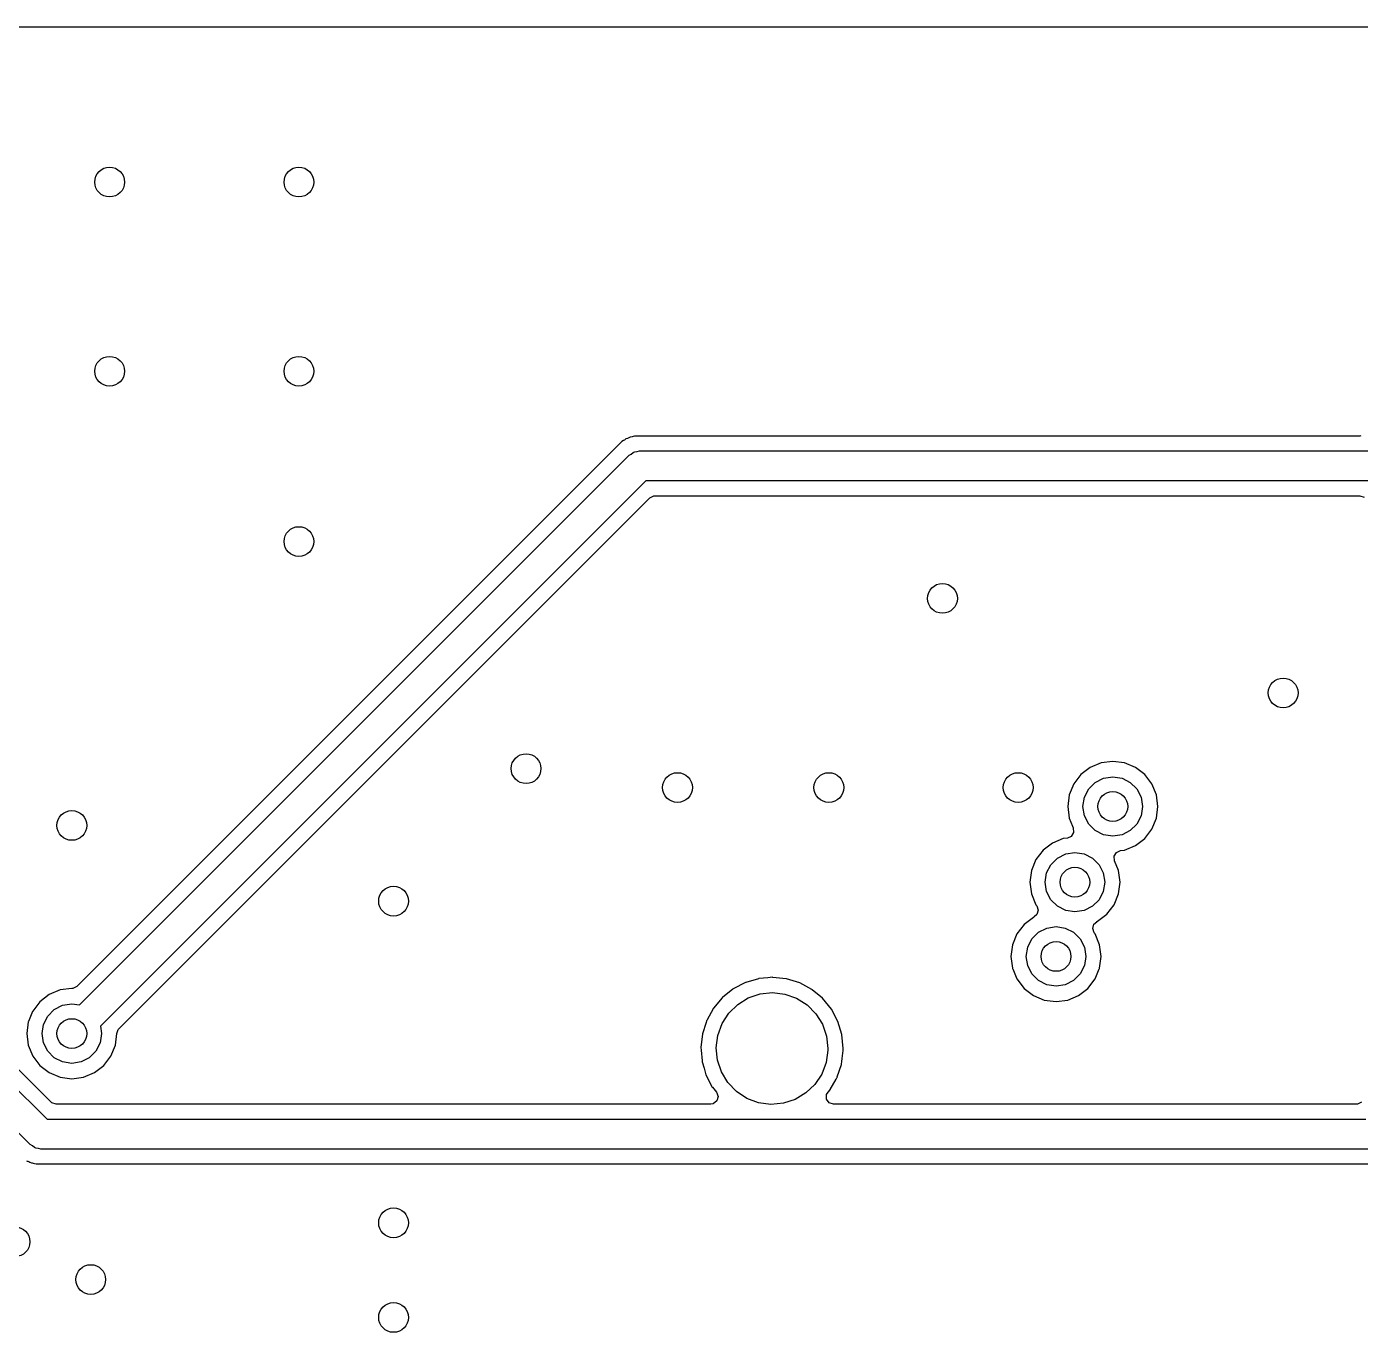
# Model space of a CAD drawing. Extents: x 3.91 to 7.47, y -4.88 to -2.92.
# Drawn here: x 5.145 to 5.849, y -3.605 to -2.915 of the extents above; entities that cross this region are included whole.
import ezdxf

# ---------------------------------------------------------------- set-up
doc = ezdxf.new("R2010")
doc.units = 0
doc.header["$MEASUREMENT"] = 0
doc.layers.add('BLACK', color=7, linetype='CONTINUOUS')

msp = doc.modelspace()

# ---------------------------------------------------------------- linework, layer by layer
at = {"layer": 'BLACK', "linetype": 'CONTINUOUS'}
for p, q in [((3.91047, -2.91541), (7.46688, -2.91541)), ((5.4584, -3.13549), (5.17133, -3.42256)), ((5.45929, -3.1346), (5.4584, -3.13549)), ((5.46014, -3.13417), (5.45929, -3.1346)), ((5.46066, -3.13385), (5.46014, -3.13417)), ((5.46143, -3.13329), (5.46066, -3.13385)), ((5.46233, -3.133), (5.46143, -3.13329)), ((5.4629, -3.13277), (5.46233, -3.133)), ((5.46374, -3.13233), (5.4629, -3.13277)), ((5.46468, -3.13219), (5.46374, -3.13233)), ((5.46527, -3.13204), (5.46468, -3.13219)), ((5.46589, -3.13184), (5.46527, -3.13204)), ((5.46618, -3.13175), (5.46589, -3.13184)), ((5.46589, -3.13184), (5.46589, -3.13184)), ((5.46743, -3.13175), (5.46618, -3.13175)), ((5.84915, -3.13175), (5.46743, -3.13175)), ((5.46743, -3.13175), (5.46743, -3.13175)), ((5.84976, -3.1317), (5.84915, -3.13175)), ((5.17266, -3.4324), (5.46312, -3.14194)), ((5.46312, -3.14194), (5.46423, -3.14124)), ((5.46423, -3.14124), (5.46526, -3.14042)), ((5.46526, -3.14042), (5.4657, -3.14032)), ((5.4657, -3.14032), (5.46609, -3.14008)), ((5.46609, -3.14008), (5.46739, -3.13994)), ((5.46739, -3.13994), (5.46867, -3.13964)), ((5.46867, -3.13964), (5.85523, -3.13964)), ((5.47194, -3.15539), (5.18379, -3.44353)), ((5.85523, -3.15539), (5.47194, -3.15539)), ((5.47406, -3.16443), (5.47621, -3.16333)), ((5.47621, -3.16333), (5.47682, -3.16328)), ((5.47682, -3.16328), (5.84915, -3.16328)), ((5.84915, -3.16328), (5.85144, -3.16403)), ((5.43097, -3.20752), (5.47406, -3.16443)), ((5.23174, -3.40675), (5.43097, -3.20752)), ((5.7125, -3.30448), (5.70675, -3.30687)), ((5.71867, -3.30367), (5.7125, -3.30448)), ((5.72485, -3.30448), (5.71867, -3.30367)), ((5.7306, -3.30687), (5.72485, -3.30448)), ((5.70181, -3.31066), (5.69802, -3.31559)), ((5.70675, -3.30687), (5.70181, -3.31066)), ((5.73554, -3.31066), (5.7306, -3.30687)), ((5.73933, -3.31559), (5.73554, -3.31066)), ((5.69802, -3.31559), (5.69564, -3.32135)), ((5.7037, -3.32265), (5.70593, -3.31826)), ((5.70593, -3.31826), (5.70942, -3.31478)), ((5.70942, -3.31478), (5.71381, -3.31254)), ((5.71381, -3.31254), (5.71867, -3.31177)), ((5.71867, -3.31177), (5.72354, -3.31254)), ((5.72354, -3.31254), (5.72793, -3.31478)), ((5.72793, -3.31478), (5.73142, -3.31826)), ((5.73142, -3.31826), (5.73365, -3.32265)), ((5.74171, -3.32135), (5.73933, -3.31559)), ((5.69564, -3.32135), (5.69483, -3.32752)), ((5.70293, -3.32752), (5.7037, -3.32265)), ((5.73365, -3.32265), (5.73442, -3.32752)), ((5.74252, -3.32752), (5.74171, -3.32135)), ((5.69483, -3.32752), (5.69564, -3.33369)), ((5.7037, -3.33238), (5.70293, -3.32752)), ((5.70593, -3.33677), (5.7037, -3.33238)), ((5.73365, -3.33238), (5.73142, -3.33677)), ((5.73442, -3.32752), (5.73365, -3.33238)), ((5.74171, -3.33369), (5.74252, -3.32752)), ((5.69564, -3.33369), (5.69741, -3.33796)), ((5.69741, -3.33796), (5.69778, -3.33884)), ((5.69778, -3.33884), (5.69796, -3.34124)), ((5.70942, -3.34026), (5.70593, -3.33677)), ((5.73142, -3.33677), (5.72793, -3.34026)), ((5.73554, -3.34438), (5.73933, -3.33944)), ((5.73933, -3.33944), (5.74171, -3.33369)), ((5.68675, -3.34687), (5.68181, -3.35066)), ((5.6925, -3.34448), (5.68675, -3.34687)), ((5.69468, -3.3442), (5.6925, -3.34448)), ((5.69671, -3.3433), (5.69468, -3.3442)), ((5.69796, -3.34124), (5.69671, -3.3433)), ((5.71381, -3.34249), (5.70942, -3.34026)), ((5.71867, -3.34326), (5.71381, -3.34249)), ((5.72354, -3.34249), (5.71867, -3.34326)), ((5.72793, -3.34026), (5.72354, -3.34249)), ((5.7306, -3.34817), (5.73554, -3.34438)), ((5.68181, -3.35066), (5.67802, -3.35559)), ((5.68942, -3.35478), (5.69381, -3.35254)), ((5.69381, -3.35254), (5.69867, -3.35177)), ((5.69867, -3.35177), (5.70354, -3.35254)), ((5.70354, -3.35254), (5.70793, -3.35478)), ((5.71938, -3.35379), (5.72064, -3.35174)), ((5.71957, -3.35619), (5.71938, -3.35379)), ((5.72064, -3.35174), (5.72267, -3.35084)), ((5.72267, -3.35084), (5.72485, -3.35055)), ((5.72485, -3.35055), (5.7306, -3.34817)), ((5.67802, -3.35559), (5.67564, -3.36135)), ((5.6837, -3.36265), (5.68593, -3.35826)), ((5.68593, -3.35826), (5.68942, -3.35478)), ((5.70793, -3.35478), (5.71142, -3.35826)), ((5.71142, -3.35826), (5.71365, -3.36265)), ((5.72171, -3.36135), (5.71957, -3.35619)), ((5.67564, -3.36135), (5.67483, -3.36752)), ((5.67483, -3.36752), (5.67564, -3.37369)), ((5.68293, -3.36752), (5.6837, -3.36265)), ((5.6837, -3.37238), (5.68293, -3.36752)), ((5.71365, -3.36265), (5.71442, -3.36752)), ((5.71442, -3.36752), (5.71365, -3.37238)), ((5.72252, -3.36752), (5.72171, -3.36135)), ((5.72171, -3.37369), (5.72252, -3.36752)), ((5.67564, -3.37369), (5.67802, -3.37944)), ((5.68593, -3.37677), (5.6837, -3.37238)), ((5.71365, -3.37238), (5.71142, -3.37677)), ((5.71933, -3.37944), (5.72171, -3.37369)), ((5.67802, -3.37944), (5.67818, -3.37964)), ((5.67818, -3.37964), (5.6785, -3.38006)), ((5.6785, -3.38006), (5.67931, -3.38233)), ((5.68942, -3.38026), (5.68593, -3.37677)), ((5.69381, -3.38249), (5.68942, -3.38026)), ((5.70793, -3.38026), (5.70354, -3.38249)), ((5.71142, -3.37677), (5.70793, -3.38026)), ((5.71554, -3.38438), (5.71933, -3.37944)), ((5.67675, -3.3861), (5.67181, -3.38989)), ((5.67699, -3.386), (5.67675, -3.3861)), ((5.67721, -3.38587), (5.67699, -3.386)), ((5.67862, -3.38464), (5.67718, -3.38581)), ((5.67718, -3.38581), (5.67721, -3.38587)), ((5.67931, -3.38233), (5.67862, -3.38464)), ((5.69867, -3.38326), (5.69381, -3.38249)), ((5.70354, -3.38249), (5.69867, -3.38326)), ((5.70873, -3.38962), (5.71017, -3.38845)), ((5.71014, -3.38839), (5.71036, -3.38827)), ((5.71017, -3.38845), (5.71014, -3.38839)), ((5.71036, -3.38827), (5.7106, -3.38817)), ((5.7106, -3.38817), (5.71554, -3.38438)), ((5.66802, -3.39483), (5.66564, -3.40058)), ((5.67181, -3.38989), (5.66802, -3.39483)), ((5.67593, -3.39749), (5.67942, -3.39401)), ((5.67942, -3.39401), (5.68381, -3.39177)), ((5.68381, -3.39177), (5.68867, -3.391)), ((5.68867, -3.391), (5.69354, -3.39177)), ((5.69354, -3.39177), (5.69793, -3.39401)), ((5.69793, -3.39401), (5.70142, -3.39749)), ((5.70804, -3.39193), (5.70873, -3.38962)), ((5.70885, -3.3942), (5.70804, -3.39193)), ((5.70933, -3.39483), (5.70885, -3.3942)), ((5.71171, -3.40058), (5.70933, -3.39483)), ((5.66564, -3.40058), (5.66483, -3.40675)), ((5.67293, -3.40675), (5.6737, -3.40188)), ((5.6737, -3.40188), (5.67593, -3.39749)), ((5.70142, -3.39749), (5.70365, -3.40188)), ((5.70365, -3.40188), (5.70442, -3.40675)), ((5.71252, -3.40675), (5.71171, -3.40058)), ((5.19363, -3.44486), (5.23174, -3.40675)), ((5.66483, -3.40675), (5.66564, -3.41292)), ((5.6737, -3.41162), (5.67293, -3.40675)), ((5.70442, -3.40675), (5.70365, -3.41162)), ((5.71171, -3.41292), (5.71252, -3.40675)), ((5.66564, -3.41292), (5.66574, -3.41316)), ((5.66574, -3.41316), (5.6658, -3.4133)), ((5.6658, -3.4133), (5.66802, -3.41867)), ((5.67593, -3.41601), (5.6737, -3.41162)), ((5.67942, -3.41949), (5.67593, -3.41601)), ((5.70142, -3.41601), (5.69793, -3.41949)), ((5.70365, -3.41162), (5.70142, -3.41601)), ((5.70933, -3.41867), (5.71155, -3.4133)), ((5.71155, -3.4133), (5.71161, -3.41316)), ((5.71161, -3.41316), (5.71171, -3.41292)), ((5.1625, -3.42448), (5.15675, -3.42687)), ((5.16867, -3.42367), (5.1625, -3.42448)), ((5.1688, -3.42369), (5.16867, -3.42367)), ((5.16918, -3.42366), (5.1688, -3.42369)), ((5.17133, -3.42256), (5.16918, -3.42366)), ((5.51794, -3.42405), (5.51255, -3.42838)), ((5.51809, -3.42393), (5.51794, -3.42405)), ((5.51794, -3.42405), (5.51794, -3.42405)), ((5.52459, -3.42053), (5.51809, -3.42393)), ((5.52477, -3.42047), (5.52459, -3.42053)), ((5.53145, -3.41851), (5.52477, -3.42047)), ((5.52477, -3.42047), (5.52477, -3.42047)), ((5.53163, -3.41845), (5.53145, -3.41851)), ((5.53145, -3.41851), (5.53145, -3.41851)), ((5.53182, -3.41844), (5.53163, -3.41845)), ((5.5365, -3.41801), (5.53182, -3.41844)), ((5.53182, -3.41844), (5.53182, -3.41844)), ((5.53894, -3.41779), (5.5365, -3.41801)), ((5.53913, -3.41781), (5.53894, -3.41779)), ((5.54605, -3.41854), (5.53913, -3.41781)), ((5.53913, -3.41781), (5.53913, -3.41781)), ((5.54624, -3.41856), (5.54605, -3.41854)), ((5.54605, -3.41854), (5.54605, -3.41854)), ((5.55325, -3.42073), (5.54624, -3.41856)), ((5.5597, -3.42422), (5.55325, -3.42073)), ((5.55985, -3.42434), (5.5597, -3.42422)), ((5.56521, -3.42877), (5.55985, -3.42434)), ((5.55985, -3.42434), (5.55985, -3.42434)), ((5.66802, -3.41867), (5.67181, -3.42361)), ((5.67181, -3.42361), (5.67675, -3.4274)), ((5.68381, -3.42173), (5.67942, -3.41949)), ((5.68867, -3.4225), (5.68381, -3.42173)), ((5.69354, -3.42173), (5.68867, -3.4225)), ((5.69793, -3.41949), (5.69354, -3.42173)), ((5.7006, -3.4274), (5.70554, -3.42361)), ((5.70554, -3.42361), (5.70933, -3.41867)), ((5.15181, -3.43066), (5.14802, -3.43559)), ((5.15675, -3.42687), (5.15181, -3.43066)), ((5.51224, -3.42867), (5.50777, -3.434)), ((5.51237, -3.42853), (5.51224, -3.42867)), ((5.51255, -3.42838), (5.51237, -3.42853)), ((5.5205, -3.43212), (5.5261, -3.42867)), ((5.5261, -3.42867), (5.53233, -3.42655)), ((5.53233, -3.42655), (5.53888, -3.42586)), ((5.53888, -3.42586), (5.54542, -3.42664)), ((5.54542, -3.42664), (5.55162, -3.42885)), ((5.55162, -3.42885), (5.55718, -3.43238)), ((5.56536, -3.42889), (5.56521, -3.42877)), ((5.56999, -3.43458), (5.56536, -3.42889)), ((5.67675, -3.4274), (5.6825, -3.42978)), ((5.6825, -3.42978), (5.68867, -3.43059)), ((5.68867, -3.43059), (5.69485, -3.42978)), ((5.69485, -3.42978), (5.7006, -3.4274)), ((5.14793, -3.43583), (5.14576, -3.44106)), ((5.14802, -3.43559), (5.14793, -3.43583)), ((5.1537, -3.44265), (5.15593, -3.43826)), ((5.15593, -3.43826), (5.15942, -3.43478)), ((5.15942, -3.43478), (5.16381, -3.43254)), ((5.16381, -3.43254), (5.16867, -3.43177)), ((5.16867, -3.43177), (5.17266, -3.4324)), ((5.50765, -3.43415), (5.50411, -3.44058)), ((5.50777, -3.434), (5.50765, -3.43415)), ((5.50777, -3.434), (5.50777, -3.434)), ((5.51223, -3.44226), (5.51579, -3.43673)), ((5.51579, -3.43673), (5.5205, -3.43212)), ((5.55718, -3.43238), (5.56182, -3.43705)), ((5.56182, -3.43705), (5.5653, -3.44263)), ((5.57344, -3.44106), (5.56999, -3.43458)), ((5.14564, -3.44135), (5.14483, -3.44752)), ((5.14576, -3.44106), (5.14564, -3.44135)), ((5.15293, -3.44752), (5.1537, -3.44265)), ((5.18379, -3.44353), (5.18442, -3.44752)), ((5.19252, -3.44752), (5.19323, -3.44533)), ((5.19323, -3.44533), (5.19363, -3.44486)), ((5.50379, -3.4416), (5.50189, -3.44757)), ((5.50406, -3.44076), (5.50379, -3.4416)), ((5.50411, -3.44058), (5.50406, -3.44076)), ((5.50406, -3.44076), (5.50406, -3.44076)), ((5.50998, -3.44845), (5.51223, -3.44226)), ((5.5653, -3.44263), (5.56747, -3.44885)), ((5.57556, -3.44809), (5.57344, -3.44106)), ((5.14483, -3.44752), (5.14564, -3.45369)), ((5.1537, -3.45238), (5.15293, -3.44752)), ((5.15593, -3.45677), (5.1537, -3.45238)), ((5.18365, -3.45238), (5.18142, -3.45677)), ((5.18442, -3.44752), (5.18365, -3.45238)), ((5.19171, -3.45369), (5.19252, -3.44752)), ((5.19252, -3.44752), (5.19252, -3.44752)), ((5.50187, -3.44776), (5.50125, -3.45332)), ((5.50189, -3.44757), (5.50187, -3.44776)), ((5.50187, -3.44776), (5.50187, -3.44776)), ((5.50915, -3.45498), (5.50998, -3.44845)), ((5.56747, -3.44885), (5.5682, -3.45539)), ((5.57628, -3.45539), (5.57556, -3.44809)), ((5.14564, -3.45369), (5.14802, -3.45944)), ((5.14802, -3.45944), (5.15181, -3.46438)), ((5.15942, -3.46026), (5.15593, -3.45677)), ((5.18142, -3.45677), (5.17793, -3.46026)), ((5.18554, -3.46438), (5.18933, -3.45944)), ((5.18933, -3.45944), (5.19171, -3.45369)), ((5.50125, -3.45332), (5.50108, -3.45487)), ((5.50108, -3.45487), (5.5012, -3.45633)), ((5.5012, -3.45633), (5.50166, -3.46185)), ((5.50979, -3.46153), (5.50915, -3.45498)), ((5.56819, -3.45622), (5.56727, -3.46273)), ((5.5682, -3.45539), (5.56819, -3.45622)), ((5.57573, -3.46066), (5.57626, -3.45644)), ((5.57626, -3.45644), (5.57628, -3.45539)), ((5.15771, -3.48374), (5.13946, -3.46549)), ((5.15181, -3.46438), (5.15675, -3.46817)), ((5.16381, -3.46249), (5.15942, -3.46026)), ((5.16867, -3.46326), (5.16381, -3.46249)), ((5.17354, -3.46249), (5.16867, -3.46326)), ((5.17793, -3.46026), (5.17354, -3.46249)), ((5.1806, -3.46817), (5.18554, -3.46438)), ((5.50166, -3.46185), (5.50169, -3.46218)), ((5.50169, -3.46218), (5.50174, -3.46236)), ((5.50174, -3.46236), (5.50174, -3.46236)), ((5.50174, -3.46236), (5.50274, -3.46583)), ((5.50274, -3.46583), (5.50371, -3.46923)), ((5.51187, -3.46778), (5.50979, -3.46153)), ((5.56727, -3.46273), (5.56494, -3.46889)), ((5.5731, -3.47045), (5.57528, -3.4639)), ((5.57528, -3.4639), (5.57534, -3.46372)), ((5.57528, -3.4639), (5.57528, -3.4639)), ((5.57534, -3.46372), (5.57554, -3.46219)), ((5.57554, -3.46219), (5.57573, -3.46066)), ((5.13476, -3.47195), (5.15558, -3.49277)), ((5.15675, -3.46817), (5.1625, -3.47055)), ((5.1625, -3.47055), (5.16867, -3.47136)), ((5.16867, -3.47136), (5.17485, -3.47055)), ((5.17485, -3.47055), (5.1806, -3.46817)), ((5.50371, -3.46923), (5.50707, -3.47576)), ((5.51528, -3.47341), (5.51187, -3.46778)), ((5.51985, -3.47814), (5.51528, -3.47341)), ((5.56494, -3.46889), (5.56129, -3.47437)), ((5.5694, -3.47707), (5.57251, -3.4716)), ((5.57251, -3.4716), (5.57293, -3.47085)), ((5.57293, -3.47085), (5.57303, -3.47069)), ((5.57293, -3.47085), (5.57293, -3.47085)), ((5.57303, -3.47069), (5.5731, -3.47045)), ((5.50707, -3.47576), (5.50719, -3.47591)), ((5.50719, -3.47591), (5.50929, -3.47856)), ((5.50929, -3.47856), (5.51013, -3.48082)), ((5.51013, -3.48082), (5.50948, -3.48314)), ((5.52536, -3.48175), (5.51985, -3.47814)), ((5.55653, -3.47891), (5.55087, -3.48228)), ((5.56129, -3.47437), (5.55653, -3.47891)), ((5.56746, -3.47978), (5.56822, -3.47844)), ((5.56746, -3.48219), (5.56746, -3.47978)), ((5.56822, -3.47844), (5.56928, -3.47721)), ((5.56928, -3.47721), (5.5694, -3.47707)), ((5.56928, -3.47721), (5.56928, -3.47721)), ((5.14675, -3.50621), (5.12593, -3.48539)), ((5.15817, -3.48414), (5.15771, -3.48374)), ((5.16047, -3.48488), (5.15817, -3.48414)), ((5.50623, -3.48488), (5.16047, -3.48488)), ((5.50759, -3.48463), (5.50623, -3.48488)), ((5.50948, -3.48314), (5.50759, -3.48463)), ((5.53153, -3.48404), (5.52536, -3.48175)), ((5.53806, -3.48491), (5.53153, -3.48404)), ((5.54461, -3.48432), (5.53806, -3.48491)), ((5.55087, -3.48228), (5.54461, -3.48432)), ((5.56888, -3.48414), (5.56746, -3.48219)), ((5.57117, -3.48488), (5.56888, -3.48414)), ((5.8474, -3.48488), (5.57117, -3.48488)), ((5.84801, -3.48483), (5.8474, -3.48488)), ((5.85016, -3.48374), (5.84801, -3.48483)), ((5.15558, -3.49277), (5.85228, -3.49277)), ((5.14787, -3.50691), (5.14675, -3.50621)), ((5.14889, -3.50774), (5.14787, -3.50691)), ((5.14933, -3.50784), (5.14889, -3.50774)), ((5.14972, -3.50808), (5.14933, -3.50784)), ((5.15102, -3.50823), (5.14972, -3.50808)), ((5.15231, -3.50852), (5.15102, -3.50823)), ((5.85554, -3.50852), (5.15231, -3.50852)), ((5.14482, -3.51469), (5.14507, -3.51487)), ((5.14507, -3.51487), (5.14536, -3.51497)), ((5.14536, -3.51497), (5.14598, -3.51516)), ((5.14598, -3.51516), (5.14654, -3.5154)), ((5.14654, -3.5154), (5.14739, -3.51583)), ((5.14739, -3.51583), (5.14769, -3.51588)), ((5.14769, -3.51588), (5.14769, -3.51588)), ((5.14769, -3.51588), (5.14832, -3.51598)), ((5.14832, -3.51598), (5.14892, -3.51612)), ((5.14892, -3.51612), (5.14982, -3.51641)), ((5.14982, -3.51641), (5.85804, -3.51641))]:
    msp.add_line(p, q, dxfattribs=at)
at = {"layer": 'BLACK'}
for centre in [(5.18867, -2.99752), (5.28867, -2.99752), (5.18867, -3.09752), (5.28867, -3.09752), (5.28867, -3.18752), (5.62867, -3.21752), (5.80867, -3.26752), (5.40867, -3.30752), (5.48867, -3.31752), (5.56867, -3.31752), (5.66867, -3.31752), (5.71867, -3.32752), (5.16867, -3.33752), (5.69867, -3.36752), (5.33867, -3.37752), (5.68867, -3.40675), (5.16867, -3.44752), (5.33867, -3.54752), (5.13867, -3.55752), (5.17867, -3.57752), (5.33867, -3.59752)]:
    msp.add_circle(centre, 0.00787, dxfattribs=at)

doc.saveas('drawing.dxf')
